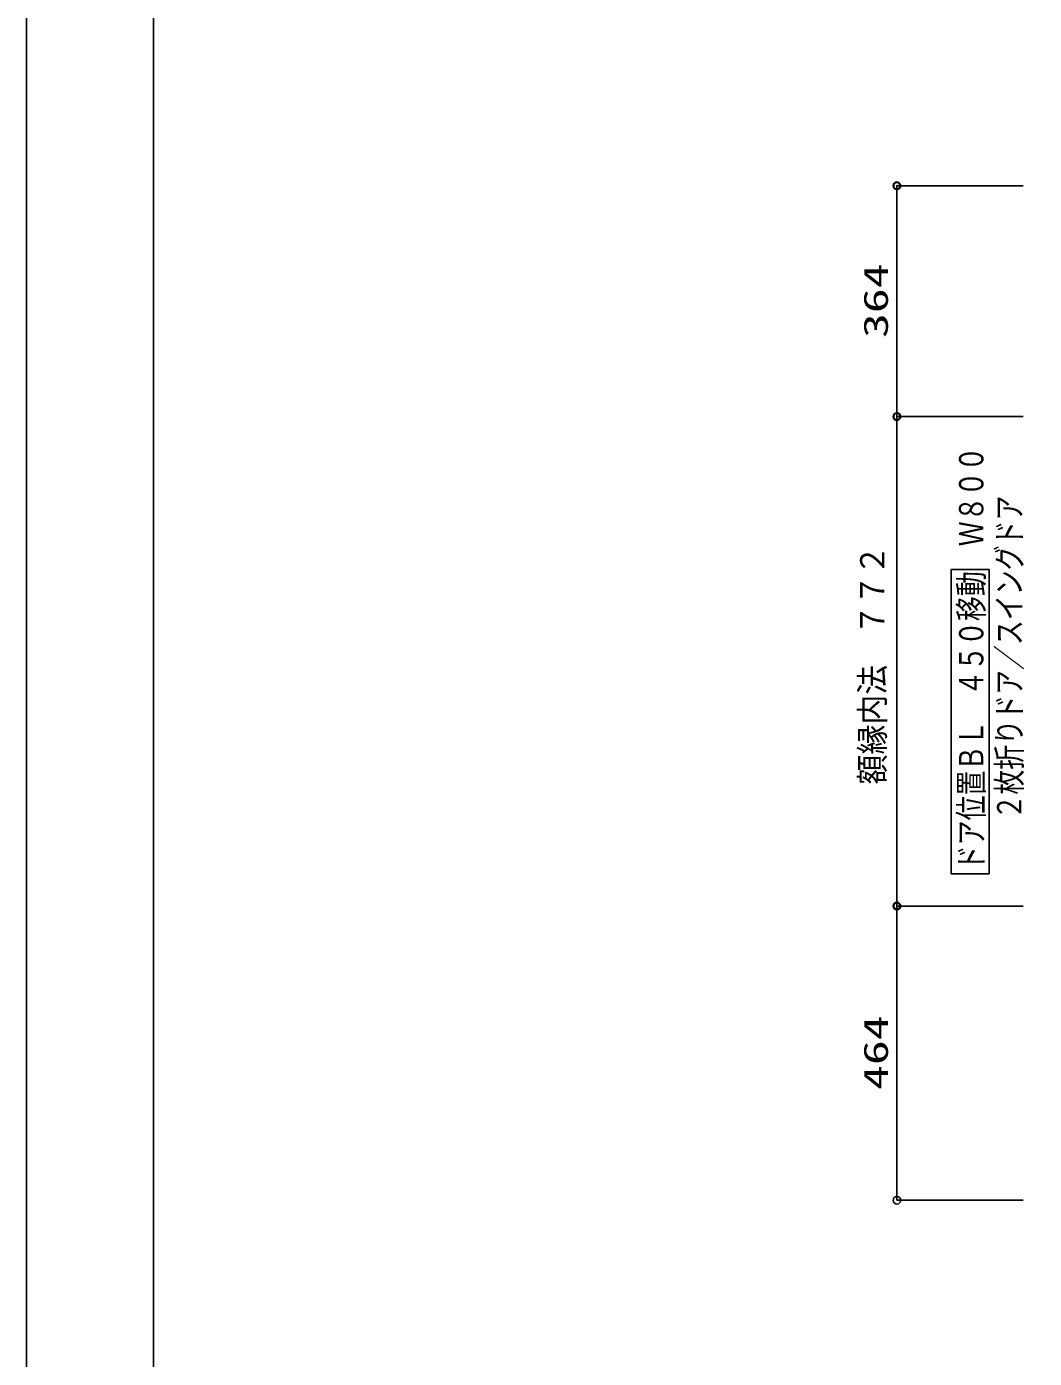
# Model space of a CAD drawing. Units: millimetres on the paper. Extents: x -305 to 305, y -152 to 152.
# Drawn here: x -301 to -221.6, y -26.6 to 78.4 of the extents above; entities that cross this region are included whole.
import ezdxf
from ezdxf.enums import TextEntityAlignment as Align

# ---------------------------------------------------------------- set-up
doc = ezdxf.new("R2010")
doc.units = ezdxf.units.MM
doc.header["$PDMODE"] = 32
doc.header["$PDSIZE"] = 0.5
for name, color, linetype, lineweight in [('0-0_0', 7, 'Continuous', 25), ('0-1_VIEW0001', 7, 'Continuous', 25), ('0-2_DEFPOINTS', 7, 'Continuous', 25), ('0-4_図面枠', 3, 'Continuous', 25)]:
    doc.layers.add(name, color=color, linetype=linetype, lineweight=lineweight)
doc.styles.add('ＭＳ ゴシック', font='')
doc.styles.get('ＭＳ ゴシック').set_extended_font_data('MS Gothic')

# ---------------------------------------------------------------- blocks, each defined once
blk = doc.blocks.new('_ORIGIN')
at = {"layer": '0-0_0'}
blk.add_line((0, 0), (-1, 0), dxfattribs=at)
blk.add_circle((0, 0), 0.5, dxfattribs=at)

msp = doc.modelspace()

# ---------------------------------------------------------------- linework, layer by layer
at = {"layer": '0-0_0', "color": 4}
msp.add_line((-291.017, 134.963), (-291.017, -138.498), dxfattribs=at)
at = {"layer": '0-0_0'}
for p, q in [((-222.473, 65.841), (-232.433, 65.841)), ((-232.433, 48.241), (-232.433, 65.241)), ((-222.473, 47.641), (-232.433, 47.641)), ((-222.473, 47.641), (-232.433, 47.641)), ((-232.433, 9.641), (-232.433, 47.041)), ((-222.473, 9.041), (-232.433, 9.041)), ((-222.473, 9.041), (-232.433, 9.041)), ((-232.433, -13.559), (-232.433, 8.441)), ((-222.473, -14.159), (-232.433, -14.159))]:
    msp.add_line(p, q, dxfattribs=at)
at = {"layer": '0-1_VIEW0001'}
for p, q in [((-225.159, 35.579), (-228.159, 35.579)), ((-228.159, 11.579), (-228.159, 35.579)), ((-225.159, 11.579), (-225.159, 35.579)), ((-225.159, 11.579), (-228.159, 11.579))]:
    msp.add_line(p, q, dxfattribs=at)
at = {"layer": '0-2_DEFPOINTS'}
msp.add_line((-301.017, -148.498), (-301.017, 148.502), dxfattribs=at)
for p in [(-232.434, 65.841), (-232.434, 47.641), (-232.434, 9.041)]:
    msp.add_point(p, dxfattribs=at)
at = {"layer": '0-4_図面枠'}
msp.add_lwpolyline([(-291.017, -138.498), (108.983, -138.498), (108.983, 138.502), (-291.017, 138.502)], close=True, dxfattribs=at)

# ---------------------------------------------------------------- block references
at = {"layer": '0-0_0', "xscale": 0.6, "yscale": 0.6}
for p, rotation in [((-232.433, 65.841), 90), ((-232.433, 47.641), 270), ((-232.433, 47.641), 90), ((-232.433, 9.041), 270), ((-232.433, 9.041), 90), ((-232.433, -14.159), 270)]:
    msp.add_blockref('_ORIGIN', p, dxfattribs=dict(at, rotation=rotation))

# ---------------------------------------------------------------- texts
at = {"layer": '0-0_0', "style": 'ＭＳ ゴシック'}
for s, width, p in [('364', 1.5, (-232.563, 53.837)), ('額縁内法\u3000７７２', 0.9, (-232.835, 18.631)), ('464', 1.5, (-232.563, -5.463))]:
    msp.add_text(s, height=1.921, rotation=90, dxfattribs=dict(at, width=width)).set_placement(p, align=Align.BOTTOM_LEFT)
at = {"layer": '0-1_VIEW0001', "style": 'ＭＳ ゴシック', "width": 0.75}
for s, p in [('ドア位置ＢＬ\u3000４５０移動\u3000Ｗ８００', (-225.04, 11.864)), ('２枚折りドア／スイングドア', (-222.043, 15.864))]:
    msp.add_text(s, height=1.921, rotation=90, dxfattribs=at).set_placement(p, align=Align.BOTTOM_LEFT)

doc.saveas('drawing.dxf')
